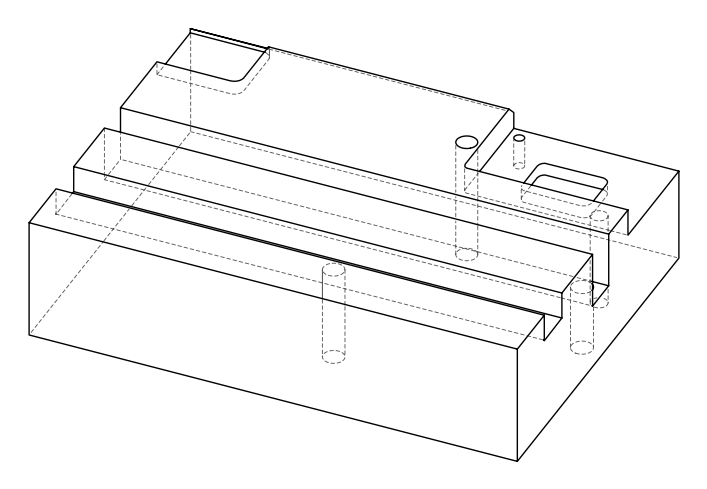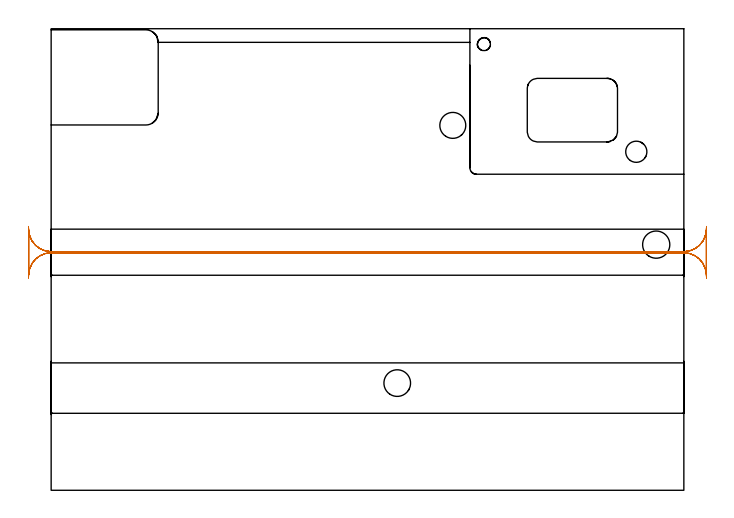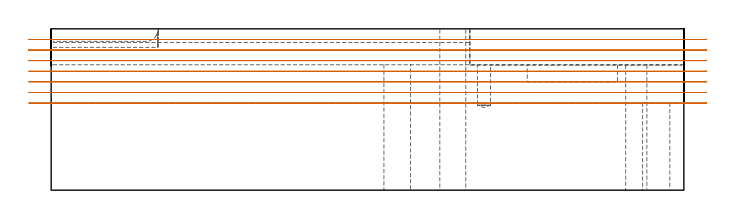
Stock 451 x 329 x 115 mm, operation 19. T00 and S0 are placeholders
(PLAN: 19 operations, 13 tool changes, 129.9 min)
(1 SPOT_DRILL | STEP1HOLE | NXT0321_9005460120000 | 0.04 min | 2835 mm3)
(2 SPOT_DRILL_1 | STEP1HOLE_2 | NXT0321_9005460120000 | 0.05 min | 183 mm3)
(3 SPOT_DRILL_2 | STEP1HOLE_3 | NXT0321_9005460120000 | 0.06 min | 6140 mm3)
(4 SPOT_DRILL_3 | STEP1POCKET | NXT0321_9005460120000 | 0.03 min | 2807 mm3)
(5 DRILL_THROUGH_HOLE_INTO_CENTER | STEP1HOLE | NXT0301_065 | 0.38 min | 6173 mm3)
(6 DRILL_TO_ENLARGE_THROUGH_HOLE | STEP1HOLE | UGT0301_281 | 0.4 min | 11530 mm3)
(7 INDEXABLE_INSERT_DRILL_THROUGH_HOLE_FROM_SOLID | STEP1HOLE_1 | NXT0302_009 | 0.38 min | 32549 mm3)
(8 DRILL_BLIND_HOLE_INTO_CENTER | STEP1HOLE_2 | NXT0301_042 | 0.05 min | 300 mm3)
(9 GUN_DRILL_THROUGH_HOLE | STEP1HOLE_2 | UGT0307_003 | 0.56 min | 4004 mm3)
(10 SPADE_DRILL_TO_ENLARGE_THROUGH_HOLE | STEP1HOLE_2 | UGT0306_009 | 0.49 min | 26372 mm3)
(11 DRILL_THROUGH_HOLE_INTO_CENTER_1 | STEP1HOLE_3 | NXT0301_065 | 0.28 min | 4147 mm3)
(12 DRILL_TO_ENLARGE_THROUGH_HOLE_1 | STEP1HOLE_3 | UGT0301_261 | 0.3 min | 23645 mm3)
(13 DRILL_BLIND_HOLE_INTO_CENTER_1 | STEP1POCKET | NXT0301_064 | 0.14 min | 2007 mm3)
(14 AREA_MILL | FG_CHAMFER_SURFACE | UGT0205_001 | 7.95 min | 14315 mm3)
(15 MILL_CORNER_NOTCH_RECTANGULAR | CORNER_NOTCH_RECTANGULAR | NXT0201_009 | Follow Part, ap 2, ae 75% | 88.05 min | 401724 mm3)
(16 MILL_RECTANGULAR_POCKET | POCKET_RECTANGULAR_STRAIGHT | UGT0201_132 | Follow Part, ap 3.5, ae 75% | 2.44 min | 34446 mm3)
(17 MILL_SLOT | SLOT_PARTIAL_RECTANGULAR | UGT0201_132 | Follow Part, ap 3.5, ae 75% | 5.28 min | 64924 mm3)
(18 MILL_RECTANGULAR_SLOT | SLOT_RECTANGULAR | UGT0201_004 | Follow Part, ap 8, ae 75% | 8.37 min | 407301 mm3)
(19 MILL_RECTANGULAR_SLOT_1 | SLOT_RECTANGULAR_1 | UGT0201_004 | Follow Part, ap 8, ae 75% | 14.68 min | 766934 mm3)
(TOOL NXT0321_9005460120000 | NC Spot Drill, 142deg, 12mm, Carbide, Uncoated | D12 PA142 FL30 Z2)
(TOOL NXT0301_065 | Carbide Drill 9.4mm [860.1-0940-075A1-MM 2214] | D9.4 PA140 FL98 Z2)
(TOOL UGT0301_281 | Twist Drill 15.1 mm | D15.1 PA118 FL120 Z2)
(TOOL NXT0302_009 | Index. Insert Drill 19mm [880-D1900L25-05] | D19 PA176 FL95 Z2)
(TOOL NXT0301_042 | Carbide Drill 7.1mm [860.1-0710-057A1-MM 2214] | D7.1 PA140 FL85 Z2)
(TOOL UGT0307_003 | Gun Drill 7 mm | D7 PA130 FL24 Z1)
(TOOL UGT0306_009 | Spade Drill 18.5mm | D18.5 PA132 FL10 Z2)
(TOOL UGT0301_261 | Twist Drill 19.4 mm | D19.4 PA118 FL140 Z2)
(TOOL NXT0301_064 | Carbide Drill 9.3mm [860.1-0930-028A1-MM 2214] | D9.3 PA140 FL47 Z2)
(TOOL UGT0205_001 | Chamfer Mill 20 x 3 x 45 deg. | D20 FL50 Z2)
(TOOL NXT0201_009 | ENDMILL 8mm [2P460-0800-NA 1630] | D8 FL26 Z6)
(TOOL UGT0201_132 | Carbide End Mill 14.0 | D14 FL30 Z4)
(TOOL UGT0201_004 | End Mill 32 mm | D32 FL53 Z6)
(OP 19 MILL_RECTANGULAR_SLOT_1)
G17 G21 G94 G90
T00 M6
G54
G17 G0 G90 X-16.154 Y151.285 S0 M3
G43 Z125. H0
Z107.443
G94 G1 X-15.97 Y154.279 F250.
G2 X0. Y169.3 R16. F500.
G1 X451.
G2 X466.97 Y154.279 R16.
G1 X467.
Y185.121
X466.97
G2 X451. Y170.1 R16.
G1 X0.
G2 X-15.97 Y185.121 R16.
G1 X-16.154 Y188.115 F250.
G0 Y151.285 Z99.886
G1 X-15.97 Y154.279
G2 X0. Y169.3 R16. F500.
G1 X451.
G2 X466.97 Y154.279 R16.
G1 X467.
Y185.121
X466.97
G2 X451. Y170.1 R16.
G1 X0.
G2 X-15.97 Y185.121 R16.
G1 X-16.154 Y188.115 F250.
G0 Y151.285 Z92.329
G1 X-15.97 Y154.279
G2 X0. Y169.3 R16. F500.
G1 X451.
G2 X466.97 Y154.279 R16.
G1 X467.
Y185.121
X466.97
G2 X451. Y170.1 R16.
G1 X0.
G2 X-15.97 Y185.121 R16.
G1 X-16.154 Y188.115 F250.
G0 Z125.
X467.154
Z84.771
G1 X466.97 Y185.121
G2 X451. Y170.1 R16. F500.
G1 X0.
G2 X-15.99 Y185.534 R16.
G1 Y153.866
G2 X0. Y169.3 R16.
G1 X451.
G2 X466.97 Y154.279 R16.
G1 X467.154 Y151.285 F250.
G0 Y188.115 Z77.214
G1 X466.97 Y185.121
G2 X451. Y170.1 R16. F500.
G1 X0.
G2 X-15.99 Y185.534 R16.
G1 Y153.866
G2 X0. Y169.3 R16.
G1 X451.
G2 X466.97 Y154.279 R16.
G1 X467.154 Y151.285 F250.
G0 Y188.115 Z69.657
G1 X466.97 Y185.121
G2 X451. Y170.1 R16. F500.
G1 X0.
G2 X-15.99 Y185.534 R16.
G1 Y153.866
G2 X0. Y169.3 R16.
G1 X451.
G2 X466.97 Y154.279 R16.
G1 X467.154 Y151.285 F250.
G0 Y188.115 Z62.1
G1 X466.97 Y185.121
G2 X451. Y170.1 R16. F500.
G1 X0.
G2 X-15.99 Y185.534 R16.
G1 Y153.866
G2 X0. Y169.3 R16.
G1 X451.
G2 X466.97 Y154.279 R16.
G1 X467.154 Y151.285 F250.
G0 Z125.
M5
M2
